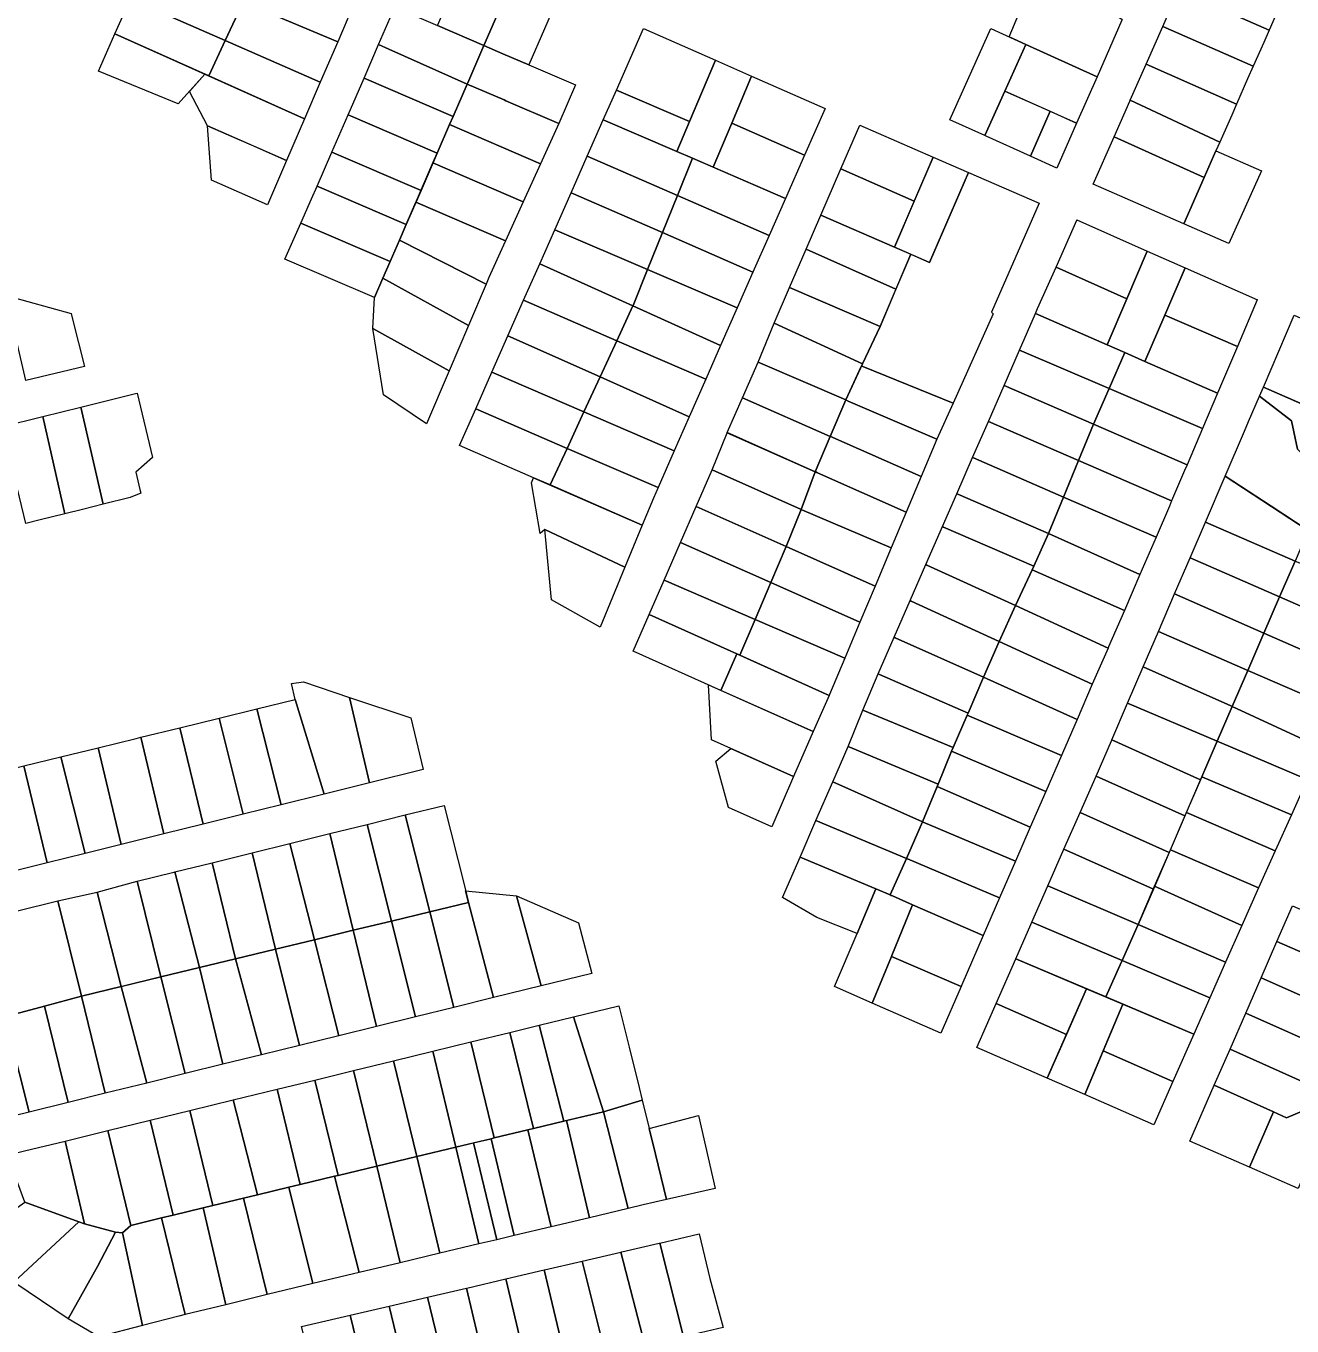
# Model space of a CAD drawing. Header units: millimetres. Extents: x 522658 to 553925, y 7796479 to 7820139.
# Drawn here: x 543531 to 543915.5, y 7803028.6 to 7803423.4 of the extents above; entities that cross this region are included whole.
import ezdxf

# ---------------------------------------------------------------- set-up
doc = ezdxf.new("R2010")
doc.units = ezdxf.units.MM
doc.layers.add('ZONA RESIDENCIAL 2 (ZR_2)', color=2, linetype='Continuous')

msp = doc.modelspace()

# ---------------------------------------------------------------- linework, layer by layer
at = {"layer": 'ZONA RESIDENCIAL 2 (ZR_2)'}
for points in [[(543679.69, 7803439.5), (543675.41, 7803429.65), (543670.1, 7803417.42), (543656, 7803423.48), (543665.65, 7803445.7), (543679.69, 7803439.5)], [(543591.52, 7803418.97), (543562.73, 7803431.62), (543567.66, 7803442.79), (543596.92, 7803430.57), (543591.52, 7803418.97)], [(543908.56, 7803422.1), (543881.06, 7803434.2), (543885.99, 7803445.39), (543913.49, 7803433.27), (543912.53, 7803431.1), (543908.56, 7803422.1)], [(543625.68, 7803418.55), (543596.92, 7803430.57), (543602.02, 7803441.5), (543630.31, 7803429.26), (543625.68, 7803418.55)], [(543693.26, 7803433.51), (543683.72, 7803411.56), (543675.8, 7803414.96), (543670.1, 7803417.42), (543675.41, 7803429.65), (543679.69, 7803439.5), (543693.26, 7803433.51)], [(543863.92, 7803425.31), (543863.85, 7803425.16), (543856.27, 7803407.96), (543834.69, 7803417.75), (543829.57, 7803420.07), (543836.79, 7803437.25), (543837.29, 7803438.43), (543860.14, 7803428), (543863.92, 7803425.31)], [(543903.72, 7803411.15), (543876.24, 7803423.25), (543881.06, 7803434.2), (543908.56, 7803422.1), (543906.91, 7803418.37), (543903.72, 7803411.15)], [(543591.52, 7803418.97), (543586.5, 7803408.21), (543558.01, 7803420.94), (543562.73, 7803431.62), (543591.52, 7803418.97)], [(543620.39, 7803406.29), (543591.52, 7803418.97), (543596.92, 7803430.57), (543625.68, 7803418.55), (543620.39, 7803406.29)], [(543656, 7803423.48), (543670.1, 7803417.42), (543665.17, 7803406.09), (543665, 7803405.7), (543641.24, 7803416.38), (543638.1, 7803417.73), (543643.02, 7803429.06), (543656, 7803423.48)], [(543740.42, 7803412.98), (543732.52, 7803394.34), (543710.31, 7803403.93), (543718.55, 7803422.6), (543740.42, 7803412.98)], [(543834.69, 7803417.75), (543828.31, 7803403.6), (543822.22, 7803390.1), (543811.59, 7803394.89), (543824.07, 7803422.57), (543834.69, 7803417.75)], [(543898.65, 7803399.65), (543871.18, 7803411.76), (543876.24, 7803423.25), (543903.72, 7803411.15), (543902.02, 7803407.29), (543898.65, 7803399.65)], [(543585.32, 7803408.74), (543577.25, 7803399.72), (543553, 7803409.6), (543558.01, 7803420.94), (543585.32, 7803408.74)], [(543620.39, 7803406.29), (543615.6, 7803395.21), (543586.5, 7803408.21), (543591.52, 7803418.97), (543620.39, 7803406.29)], [(543641.24, 7803416.38), (543665, 7803405.7), (543660.73, 7803395.88), (543633.67, 7803407.52), (543638.1, 7803417.73), (543641.24, 7803416.38)], [(543683.72, 7803411.56), (543697.87, 7803405.48), (543692.86, 7803393.73), (543676.78, 7803400.64), (543676.18, 7803400.9), (543665, 7803405.7), (543665.17, 7803406.09), (543670.1, 7803417.42), (543675.8, 7803414.96), (543683.72, 7803411.56)], [(543850.08, 7803393.89), (543828.31, 7803403.6), (543834.69, 7803417.75), (543856.27, 7803407.96), (543850.08, 7803393.89)], [(543751.38, 7803408.16), (543745.32, 7803393.84), (543739.67, 7803380.52), (543733.43, 7803383.22), (543728.68, 7803385.27), (543732.52, 7803394.34), (543740.42, 7803412.98), (543751.38, 7803408.16)], [(543898.65, 7803399.65), (543897.17, 7803396.29), (543893.57, 7803388.13), (543866.38, 7803400.87), (543871.18, 7803411.76), (543898.65, 7803399.65)], [(543586.1, 7803393.1), (543580.65, 7803403.52), (543585.32, 7803408.74), (543615.6, 7803395.21), (543610.12, 7803382.52), (543586.1, 7803393.1)], [(543660.73, 7803395.88), (543659.66, 7803393.42), (543655.91, 7803384.8), (543628.85, 7803396.44), (543633.67, 7803407.52), (543660.73, 7803395.88)], [(543773.68, 7803398.35), (543767.42, 7803384.12), (543758.24, 7803388.16), (543745.32, 7803393.84), (543751.38, 7803408.16), (543773.68, 7803398.35)], [(543692.86, 7803393.73), (543687.3, 7803381.54), (543659.66, 7803393.42), (543660.73, 7803395.88), (543665, 7803405.7), (543676.18, 7803400.9), (543676.78, 7803400.64), (543692.86, 7803393.73)], [(543732.52, 7803394.34), (543728.68, 7803385.27), (543706.34, 7803394.92), (543710.31, 7803403.93), (543732.52, 7803394.34)], [(543842.09, 7803397.46), (543836.09, 7803383.84), (543822.62, 7803389.92), (543822.22, 7803390.1), (543828.31, 7803403.6), (543842.09, 7803397.46)], [(543893.57, 7803388.13), (543892.4, 7803385.49), (543888.81, 7803377.35), (543861.48, 7803389.75), (543866.24, 7803400.55), (543866.38, 7803400.87), (543893.57, 7803388.13)], [(543655.91, 7803384.8), (543650.97, 7803373.44), (543623.91, 7803385.08), (543628.85, 7803396.44), (543655.91, 7803384.8)], [(543728.68, 7803385.27), (543733.43, 7803383.22), (543728.86, 7803371.91), (543701.47, 7803383.89), (543706.34, 7803394.92), (543728.68, 7803385.27)], [(543836.09, 7803383.84), (543842.09, 7803397.46), (543850.08, 7803393.89), (543844.07, 7803380.24), (543836.09, 7803383.84)], [(543610.12, 7803382.52), (543604.32, 7803369.08), (543587.37, 7803376.54), (543586.1, 7803393.1), (543595.61, 7803388.91), (543599.4, 7803387.24), (543610.12, 7803382.52)], [(543687.3, 7803381.54), (543682.03, 7803369.98), (543654.6, 7803381.78), (543655.91, 7803384.8), (543659.66, 7803393.42), (543687.3, 7803381.54)], [(543767.42, 7803384.12), (543761.65, 7803371.03), (543739.67, 7803380.52), (543745.32, 7803393.84), (543758.24, 7803388.16), (543767.42, 7803384.12)], [(543800.76, 7803370.13), (543778.49, 7803380.01), (543784.21, 7803393.22), (543806.56, 7803383.53), (543800.76, 7803370.13)], [(543888.81, 7803377.35), (543882.62, 7803363.31), (543855.12, 7803375.32), (543861.48, 7803389.75), (543888.81, 7803377.35)], [(543650.97, 7803373.44), (543646.46, 7803363.07), (543619.4, 7803374.71), (543623.91, 7803385.08), (543650.97, 7803373.44)], [(543724.3, 7803360.62), (543696.56, 7803372.75), (543701.47, 7803383.89), (543728.86, 7803371.91), (543724.3, 7803360.62)], [(543756.68, 7803359.75), (543728.86, 7803371.91), (543733.43, 7803383.22), (543761.65, 7803371.03), (543756.68, 7803359.75)], [(543817.25, 7803378.89), (543805.42, 7803351.58), (543794.73, 7803356.22), (543806.56, 7803383.53), (543817.25, 7803378.89)], [(543906.2, 7803379.34), (543896.3, 7803357.34), (543882.62, 7803363.31), (543888.81, 7803377.35), (543892.4, 7803385.49), (543906.2, 7803379.34)], [(543676.64, 7803358.15), (543649.42, 7803369.86), (543649.61, 7803370.29), (543654.6, 7803381.78), (543682.03, 7803369.98), (543676.64, 7803358.15)], [(543800.76, 7803370.13), (543794.73, 7803356.22), (543772.39, 7803365.92), (543778.49, 7803380.01), (543800.76, 7803370.13)], [(543838.66, 7803369.61), (543824.25, 7803336.48), (543824.74, 7803335.95), (543812.54, 7803308.83), (543785.18, 7803319.97), (543784.76, 7803320.14), (543785.06, 7803320.79), (543790.37, 7803332.16), (543799.7, 7803354.06), (543805.42, 7803351.58), (543817.25, 7803378.89), (543838.66, 7803369.61)], [(543646.47, 7803363.07), (543644.42, 7803358.36), (543641.57, 7803351.81), (543614.44, 7803363.48), (543617.72, 7803370.84), (543619.4, 7803374.71), (543646.47, 7803363.07)], [(543719.77, 7803349.38), (543691.57, 7803361.43), (543696.56, 7803372.75), (543724.3, 7803360.62), (543719.77, 7803349.38)], [(543751.77, 7803348.6), (543724.3, 7803360.62), (543728.86, 7803371.91), (543756.68, 7803359.75), (543751.77, 7803348.6)], [(543676.64, 7803358.15), (543676.05, 7803356.85), (543671.57, 7803347.03), (543670.71, 7803345), (543644.42, 7803358.36), (543646.47, 7803363.07), (543649.42, 7803369.86), (543676.64, 7803358.15)], [(543641.57, 7803351.81), (543639.4, 7803346.81), (543636.82, 7803340.89), (543609.59, 7803352.6), (543614.44, 7803363.48), (543641.57, 7803351.81)], [(543795.17, 7803343.41), (543767.9, 7803355.56), (543772.39, 7803365.92), (543794.73, 7803356.22), (543799.7, 7803354.06), (543795.17, 7803343.41)], [(543871.53, 7803355.04), (543865.34, 7803340.54), (543843.89, 7803350.16), (543850.1, 7803364.41), (543850.14, 7803364.5), (543871.53, 7803355.04)], [(543715.31, 7803338.36), (543687.02, 7803351.12), (543691.57, 7803361.43), (543719.77, 7803349.38), (543715.37, 7803338.48), (543715.31, 7803338.36)], [(543746.99, 7803337.75), (543719.77, 7803349.38), (543724.3, 7803360.62), (543751.77, 7803348.6), (543746.99, 7803337.75)], [(543670.71, 7803345), (543665.35, 7803332.39), (543639.4, 7803346.81), (543641.57, 7803351.81), (543644.42, 7803358.36), (543670.71, 7803345)], [(543795.17, 7803343.41), (543790.37, 7803332.16), (543762.88, 7803343.97), (543767.9, 7803355.56), (543795.17, 7803343.41)], [(543865.34, 7803340.54), (543871.53, 7803355.04), (543882.99, 7803349.98), (543876.82, 7803335.52), (543870.83, 7803321.49), (543864.67, 7803324.18), (543859.35, 7803326.51), (543865.34, 7803340.54)], [(543710.43, 7803327.8), (543682.14, 7803340.07), (543687.02, 7803351.12), (543715.31, 7803338.36), (543710.43, 7803327.8)], [(543665.35, 7803332.39), (543659.5, 7803318.63), (543636.39, 7803331.47), (543636.82, 7803340.89), (543639.4, 7803346.81), (543665.35, 7803332.39)], [(543741.97, 7803326.35), (543715.31, 7803338.36), (543715.37, 7803338.48), (543719.77, 7803349.38), (543746.99, 7803337.75), (543741.97, 7803326.35)], [(543865.34, 7803340.54), (543859.35, 7803326.51), (543837.57, 7803336.03), (543838.24, 7803337.56), (543843.89, 7803350.16), (543865.34, 7803340.54)], [(543876.82, 7803335.52), (543882.99, 7803349.98), (543904.99, 7803340.26), (543904.95, 7803340.17), (543898.94, 7803326.08), (543876.82, 7803335.52)], [(543790.37, 7803332.16), (543785.06, 7803320.79), (543758.21, 7803333.18), (543762.88, 7803343.97), (543790.37, 7803332.16)], [(543530.98, 7803315.72), (543524.95, 7803341.58), (543544.71, 7803336.03), (543545.15, 7803334.3), (543548.75, 7803320.02), (543530.98, 7803315.72)], [(543710.43, 7803327.8), (543705.34, 7803316.8), (543677.37, 7803329.27), (543682.14, 7803340.07), (543710.43, 7803327.8)], [(543737.45, 7803316.08), (543710.43, 7803327.8), (543715.31, 7803338.36), (543741.97, 7803326.35), (543737.45, 7803316.08)], [(543859.95, 7803313.28), (543832.7, 7803324.9), (543837.57, 7803336.03), (543859.35, 7803326.51), (543864.67, 7803324.18), (543859.95, 7803313.28)], [(543898.94, 7803326.08), (543892.87, 7803311.86), (543870.83, 7803321.49), (543876.82, 7803335.52), (543898.94, 7803326.08)], [(543929.98, 7803329.42), (543920.49, 7803307.7), (543906.79, 7803313.69), (543916.18, 7803335.55), (543929.98, 7803329.42)], [(543659.5, 7803318.63), (543652.65, 7803302.53), (543639.57, 7803311.36), (543636.39, 7803331.47), (543659.5, 7803318.63)], [(543785.06, 7803320.79), (543779.94, 7803309.81), (543753.33, 7803321.29), (543758.21, 7803333.18), (543785.06, 7803320.79)], [(543700.44, 7803306.2), (543672.51, 7803318.25), (543677.37, 7803329.27), (543705.34, 7803316.8), (543700.44, 7803306.2)], [(543732.45, 7803304.72), (543705.34, 7803316.8), (543710.43, 7803327.8), (543737.45, 7803316.08), (543732.45, 7803304.72)], [(543859.95, 7803313.28), (543855.25, 7803302.45), (543828.05, 7803314.25), (543832.7, 7803324.9), (543859.95, 7803313.28)], [(543888.31, 7803301.18), (543859.95, 7803313.28), (543864.67, 7803324.18), (543870.83, 7803321.49), (543892.87, 7803311.86), (543888.31, 7803301.18)], [(543779.94, 7803309.81), (543775.25, 7803298.75), (543748.58, 7803310.48), (543753.33, 7803321.29), (543779.94, 7803309.81)], [(543785.18, 7803319.97), (543812.54, 7803308.83), (543807.61, 7803297.88), (543780.71, 7803309.48), (543779.94, 7803309.81), (543784.76, 7803320.14), (543785.18, 7803319.97)], [(543695.32, 7803295.12), (543667.58, 7803307.09), (543672.51, 7803318.25), (543700.44, 7803306.2), (543695.32, 7803295.12)], [(543727.89, 7803294.36), (543700.44, 7803306.2), (543705.34, 7803316.8), (543732.45, 7803304.72), (543727.89, 7803294.36)], [(543562.65, 7803280.2), (543554.45, 7803278.16), (543547.62, 7803307.63), (543564.23, 7803311.75), (543564.78, 7803311.89), (543569.4, 7803292.29), (543564.36, 7803287.87), (543565.6, 7803282.6), (543565.87, 7803281.46), (543562.65, 7803280.2)], [(543855.25, 7803302.45), (543850.68, 7803291.42), (543823.27, 7803303.31), (543828.05, 7803314.25), (543855.25, 7803302.45)], [(543888.31, 7803301.18), (543883.61, 7803290.15), (543855.25, 7803302.45), (543859.95, 7803313.28), (543888.31, 7803301.18)], [(543926.98, 7803285.32), (543917.15, 7803294.91), (543915.3, 7803303.44), (543905.62, 7803310.97), (543906.79, 7803313.69), (543934.08, 7803301.75), (543927.35, 7803286.18), (543926.98, 7803285.32)], [(543554.45, 7803278.16), (543548.16, 7803276.6), (543542.83, 7803275.28), (543536.09, 7803304.77), (543547.62, 7803307.63), (543554.45, 7803278.16)], [(543775.25, 7803298.75), (543770.69, 7803288), (543743.93, 7803299.89), (543748.58, 7803310.48), (543775.25, 7803298.75)], [(543807.61, 7803297.88), (543802.87, 7803286.61), (543776, 7803298.42), (543775.43, 7803298.67), (543775.25, 7803298.75), (543779.94, 7803309.81), (543780.71, 7803309.48), (543807.61, 7803297.88)], [(543926.98, 7803285.32), (543920.42, 7803270.15), (543909.19, 7803277.53), (543895.2, 7803286.69), (543901.06, 7803300.34), (543902.31, 7803303.25), (543905.62, 7803310.97), (543915.3, 7803303.44), (543917.15, 7803294.91), (543919.32, 7803292.8), (543926.98, 7803285.32)], [(543542.83, 7803275.28), (543535.34, 7803273.42), (543530.96, 7803272.33), (543523.85, 7803301.73), (543536.09, 7803304.77), (543542.83, 7803275.28)], [(543695.32, 7803295.12), (543690.17, 7803283.99), (543685.15, 7803286.18), (543662.67, 7803295.96), (543667.58, 7803307.09), (543695.32, 7803295.12)], [(543722.97, 7803283.2), (543695.32, 7803295.12), (543700.44, 7803306.2), (543727.89, 7803294.36), (543722.97, 7803283.2)], [(543770.69, 7803287.99), (543766.45, 7803276.53), (543766.27, 7803276.61), (543739.36, 7803288.57), (543743.93, 7803299.88), (543770.69, 7803287.99)], [(543850.68, 7803291.42), (543846.1, 7803280.32), (543818.74, 7803292.2), (543818.47, 7803292.32), (543823.27, 7803303.31), (543850.68, 7803291.42)], [(543850.68, 7803291.42), (543855.25, 7803302.45), (543883.61, 7803290.15), (543882.87, 7803288.4), (543878.93, 7803279.16), (543850.68, 7803291.42)], [(543802.87, 7803286.61), (543798.29, 7803275.72), (543771.42, 7803287.67), (543771.04, 7803287.84), (543770.69, 7803288), (543775.25, 7803298.75), (543775.43, 7803298.67), (543776, 7803298.42), (543802.87, 7803286.61)], [(543722.97, 7803283.2), (543721.56, 7803280), (543718.17, 7803271.8), (543690.17, 7803283.99), (543695.32, 7803295.12), (543722.97, 7803283.2)], [(543846.1, 7803280.32), (543841.53, 7803269.26), (543813.95, 7803281.19), (543813.66, 7803281.32), (543818.47, 7803292.32), (543818.74, 7803292.2), (543846.1, 7803280.32)], [(543766.45, 7803276.53), (543761.89, 7803265.29), (543734.52, 7803277.45), (543739.36, 7803288.57), (543766.27, 7803276.61), (543766.45, 7803276.53)], [(543798.29, 7803275.72), (543793.72, 7803264.86), (543766.64, 7803276.45), (543766.45, 7803276.53), (543770.69, 7803287.99), (543771.03, 7803287.83), (543771.42, 7803287.66), (543798.29, 7803275.72)], [(543846.1, 7803280.32), (543850.68, 7803291.42), (543878.93, 7803279.16), (543878.24, 7803277.55), (543874.22, 7803268.12), (543846.1, 7803280.32)], [(543712.88, 7803259.01), (543688.62, 7803270.52), (543687.11, 7803269.26), (543684.49, 7803284.66), (543685.15, 7803286.18), (543718.17, 7803271.8), (543712.88, 7803259.01)], [(543920.42, 7803270.15), (543916.4, 7803260.84), (543889.2, 7803272.73), (543895.2, 7803286.69), (543920.42, 7803270.15)], [(543841.53, 7803269.26), (543837.04, 7803259.35), (543809.62, 7803271.21), (543809.31, 7803271.36), (543813.66, 7803281.32), (543813.95, 7803281.19), (543841.53, 7803269.26)], [(543869.32, 7803256.83), (543841.53, 7803269.26), (543846.1, 7803280.32), (543874.22, 7803268.12), (543869.32, 7803256.83)], [(543757.24, 7803254.37), (543729.78, 7803266.57), (543734.52, 7803277.45), (543761.89, 7803265.29), (543757.24, 7803254.37)], [(543793.72, 7803264.86), (543788.86, 7803253.31), (543761.89, 7803265.29), (543766.45, 7803276.53), (543766.64, 7803276.45), (543793.72, 7803264.86)], [(543911.72, 7803250), (543884.55, 7803261.88), (543889.2, 7803272.73), (543916.4, 7803260.84), (543911.72, 7803250)], [(543712.88, 7803259.01), (543705.35, 7803240.8), (543690.61, 7803249.1), (543688.62, 7803270.52), (543712.88, 7803259.01)], [(543836.53, 7803258.22), (543831.53, 7803247.43), (543804.61, 7803259.67), (543804.27, 7803259.81), (543809.31, 7803271.36), (543809.62, 7803271.21), (543837.04, 7803259.35), (543836.53, 7803258.22)], [(543837.04, 7803259.35), (543841.53, 7803269.26), (543869.32, 7803256.83), (543864.57, 7803245.9), (543836.53, 7803258.22), (543837.04, 7803259.35)], [(543757.24, 7803254.37), (543752.47, 7803243.16), (543724.8, 7803255.14), (543729.78, 7803266.57), (543757.24, 7803254.37)], [(543784.26, 7803242.37), (543757.24, 7803254.37), (543761.89, 7803265.29), (543788.86, 7803253.31), (543784.26, 7803242.37)], [(543911.72, 7803250), (543906.98, 7803239.03), (543879.83, 7803250.9), (543884.55, 7803261.88), (543911.72, 7803250)], [(543944.49, 7803250.1), (543939.19, 7803237.98), (543911.72, 7803250), (543916.4, 7803260.84), (543944.49, 7803250.1)], [(543831.53, 7803247.43), (543826.53, 7803236.48), (543799.85, 7803248.72), (543799.49, 7803248.88), (543804.27, 7803259.81), (543804.61, 7803259.67), (543831.53, 7803247.43)], [(543859.61, 7803234.48), (543831.53, 7803247.43), (543836.53, 7803258.22), (543864.57, 7803245.9), (543859.78, 7803234.87), (543859.61, 7803234.48)], [(543752.47, 7803243.16), (543747.84, 7803232.28), (543720.26, 7803244.71), (543724.8, 7803255.14), (543752.47, 7803243.16)], [(543784.26, 7803242.37), (543779.64, 7803231.4), (543752.47, 7803243.16), (543757.24, 7803254.37), (543784.26, 7803242.37)], [(543826.53, 7803236.48), (543821.81, 7803225.61), (543795, 7803237.56), (543794.62, 7803237.74), (543799.49, 7803248.88), (543799.85, 7803248.72), (543826.53, 7803236.48)], [(543906.98, 7803239.03), (543902.07, 7803227.68), (543874.92, 7803239.46), (543879.83, 7803250.9), (543906.98, 7803239.03)], [(543939.19, 7803237.98), (543934.49, 7803226.99), (543906.98, 7803239.03), (543911.72, 7803250), (543939.19, 7803237.98)], [(543746.88, 7803232.71), (543742.05, 7803221.64), (543715.39, 7803233.54), (543720.26, 7803244.71), (543746.88, 7803232.71)], [(543859.61, 7803234.48), (543854.84, 7803223.49), (543826.53, 7803236.48), (543831.53, 7803247.43), (543859.61, 7803234.48)], [(543747.84, 7803232.28), (543752.47, 7803243.16), (543779.64, 7803231.4), (543775, 7803220.39), (543774.88, 7803220.1), (543747.84, 7803232.28)], [(543821.81, 7803225.61), (543817.09, 7803214.74), (543790.18, 7803226.45), (543789.76, 7803226.62), (543794.62, 7803237.74), (543795, 7803237.56), (543821.81, 7803225.61)], [(543850.21, 7803212.83), (543821.81, 7803225.61), (543826.53, 7803236.48), (543854.84, 7803223.49), (543850.21, 7803212.83)], [(543902.07, 7803227.68), (543897.36, 7803216.76), (543896.95, 7803216.95), (543870.32, 7803228.74), (543874.92, 7803239.46), (543902.07, 7803227.68)], [(543902.07, 7803227.68), (543906.98, 7803239.03), (543934.49, 7803226.99), (543929.82, 7803216.07), (543929.66, 7803215.71), (543902.07, 7803227.68)], [(543774.88, 7803220.1), (543770.1, 7803209.13), (543742.05, 7803221.64), (543746.88, 7803232.71), (543774.88, 7803220.1)], [(543897.36, 7803216.76), (543892.78, 7803206.17), (543865.57, 7803217.7), (543870.32, 7803228.74), (543896.95, 7803216.95), (543897.36, 7803216.76)], [(543816.81, 7803214.1), (543812.56, 7803204.31), (543785.14, 7803215.65), (543789.76, 7803226.62), (543790.18, 7803226.45), (543817.09, 7803214.74), (543816.81, 7803214.1)], [(543845.47, 7803201.9), (543816.81, 7803214.1), (543817.09, 7803214.74), (543821.81, 7803225.61), (543850.21, 7803212.83), (543845.74, 7803202.52), (543845.47, 7803201.9)], [(543897.36, 7803216.76), (543902.07, 7803227.68), (543929.66, 7803215.71), (543924.48, 7803204.19), (543897.36, 7803216.76)], [(543629.26, 7803219.5), (543635.28, 7803193.53), (543621.58, 7803190.13), (543612.75, 7803218.83), (543611.6, 7803223.69), (543615.25, 7803224.21), (543629.26, 7803219.5)], [(543770.1, 7803209.13), (543764.13, 7803195.45), (543739.22, 7803206.56), (543738.31, 7803223.31), (543770.1, 7803209.13)], [(543608.49, 7803186.88), (543601.11, 7803215.99), (543612.75, 7803218.83), (543621.58, 7803190.13), (543608.49, 7803186.88)], [(543635.28, 7803193.53), (543629.26, 7803219.5), (543647.87, 7803213.25), (543651.66, 7803197.59), (543635.28, 7803193.53)], [(543887.73, 7803194.47), (543860.79, 7803206.57), (543865.57, 7803217.7), (543892.78, 7803206.17), (543887.73, 7803194.47)], [(543892.78, 7803206.17), (543897.36, 7803216.76), (543924.48, 7803204.19), (543924.1, 7803203.36), (543920.14, 7803194.57), (543892.78, 7803206.17)], [(543596.99, 7803184.03), (543584.79, 7803181.01), (543577.7, 7803210.28), (543589.63, 7803213.19), (543596.99, 7803184.03)], [(543608.49, 7803186.88), (543596.99, 7803184.03), (543589.63, 7803213.19), (543601.11, 7803215.99), (543608.49, 7803186.88)], [(543812.07, 7803203.17), (543807.99, 7803193.18), (543780.7, 7803204.63), (543785.14, 7803215.65), (543812.56, 7803204.31), (543812.07, 7803203.17)], [(543812.56, 7803204.31), (543816.81, 7803214.1), (543845.47, 7803201.9), (543840.69, 7803190.88), (543812.07, 7803203.17), (543812.56, 7803204.31)], [(543572.91, 7803178.07), (543565.9, 7803207.4), (543577.7, 7803210.28), (543584.79, 7803181.01), (543572.91, 7803178.07)], [(543559.9, 7803174.84), (543552.88, 7803204.22), (543564.45, 7803207.04), (543565.9, 7803207.4), (543572.91, 7803178.07), (543559.9, 7803174.84)], [(543887.73, 7803194.47), (543882.98, 7803183.49), (543855.98, 7803195.62), (543860.68, 7803206.31), (543860.79, 7803206.57), (543887.73, 7803194.47)], [(543915.32, 7803183.85), (543888.12, 7803195.38), (543892.78, 7803206.17), (543920.14, 7803194.57), (543915.32, 7803183.85)], [(543549.01, 7803172.14), (543537.45, 7803169.27), (543530.36, 7803198.73), (543541.54, 7803201.46), (543549.01, 7803172.14)], [(543559.9, 7803174.84), (543549.01, 7803172.14), (543541.54, 7803201.46), (543552.88, 7803204.22), (543559.9, 7803174.84)], [(543764.13, 7803195.45), (543757.47, 7803180.16), (543744.34, 7803186.02), (543740.5, 7803200.12), (543745.08, 7803203.95), (543764.13, 7803195.45)], [(543807.71, 7803192.48), (543803.31, 7803181.69), (543776.04, 7803193.9), (543780.7, 7803204.63), (543807.99, 7803193.18), (543807.71, 7803192.48)], [(543807.99, 7803193.18), (543812.07, 7803203.17), (543840.69, 7803190.88), (543835.99, 7803180.06), (543807.71, 7803192.48), (543807.99, 7803193.18)], [(543537.45, 7803169.27), (543526.11, 7803166.46), (543518.46, 7803195.82), (543530.36, 7803198.73), (543537.45, 7803169.27)], [(543803.31, 7803181.69), (543798.38, 7803170.58), (543770.92, 7803182.12), (543776.04, 7803193.9), (543803.31, 7803181.69)], [(543882.98, 7803183.49), (543878.18, 7803172.37), (543851.11, 7803184.53), (543855.98, 7803195.62), (543882.98, 7803183.49)], [(543915.32, 7803183.85), (543910.39, 7803172.91), (543883.45, 7803184.58), (543888.12, 7803195.38), (543915.32, 7803183.85)], [(543803.31, 7803181.69), (543807.71, 7803192.48), (543835.99, 7803180.06), (543831.52, 7803169.77), (543803.43, 7803181.63), (543803.31, 7803181.69)], [(543653.69, 7803154.43), (543646.14, 7803183.79), (543657.97, 7803186.72), (543664.13, 7803162.28), (543665.39, 7803157.26), (543653.69, 7803154.43)], [(543653.69, 7803154.43), (543641.98, 7803151.59), (543634.63, 7803180.94), (543646.14, 7803183.79), (543653.69, 7803154.43)], [(543793.47, 7803159.5), (543789.14, 7803161.32), (543766.09, 7803171), (543770.92, 7803182.12), (543798.38, 7803170.58), (543793.47, 7803159.5)], [(543798.38, 7803170.58), (543803.31, 7803181.69), (543803.43, 7803181.63), (543831.52, 7803169.77), (543826.68, 7803158.61), (543798.72, 7803170.44), (543798.6, 7803170.49), (543798.38, 7803170.58)], [(543878.18, 7803172.37), (543873.38, 7803161.25), (543846.24, 7803173.44), (543851.11, 7803184.53), (543878.18, 7803172.37)], [(543910.39, 7803172.91), (543905.33, 7803161.65), (543878.56, 7803173.25), (543883.45, 7803184.58), (543910.39, 7803172.91)], [(543630.38, 7803148.78), (543618.58, 7803145.92), (543611.13, 7803175.13), (543623.26, 7803178.13), (543630.38, 7803148.78)], [(543641.98, 7803151.59), (543630.38, 7803148.78), (543623.26, 7803178.13), (543634.63, 7803180.94), (543641.98, 7803151.59)], [(543618.58, 7803145.92), (543606.74, 7803143.05), (543599.72, 7803172.31), (543611.13, 7803175.13), (543618.58, 7803145.92)], [(543873.38, 7803161.25), (543868.73, 7803150.49), (543841.33, 7803162.27), (543846.24, 7803173.44), (543873.38, 7803161.25)], [(543905.33, 7803161.65), (543900.21, 7803150.27), (543873.77, 7803162.15), (543878.56, 7803173.25), (543905.33, 7803161.65)], [(543583.68, 7803137.46), (543576.17, 7803166.49), (543587.52, 7803169.29), (543594.59, 7803140.1), (543583.68, 7803137.46)], [(543606.74, 7803143.05), (543594.59, 7803140.1), (543587.52, 7803169.29), (543599.72, 7803172.31), (543606.74, 7803143.05)], [(543783.41, 7803147.82), (543771.22, 7803152.69), (543760.77, 7803158.73), (543766.09, 7803171), (543789.14, 7803161.32), (543783.41, 7803147.82)], [(543793.47, 7803159.5), (543798.38, 7803170.58), (543798.6, 7803170.49), (543798.72, 7803170.44), (543826.68, 7803158.61), (543821.74, 7803147.24), (543800.27, 7803156.55), (543794.14, 7803159.21), (543793.77, 7803159.37), (543793.47, 7803159.5)], [(543583.68, 7803137.46), (543572, 7803134.63), (543564.77, 7803163.67), (543575.87, 7803166.41), (543575.96, 7803166.43), (543576.17, 7803166.49), (543583.68, 7803137.46)], [(543559.88, 7803131.68), (543552.66, 7803160.38), (543564.77, 7803163.67), (543572, 7803134.63), (543560.08, 7803131.73), (543559.88, 7803131.68)], [(543793.83, 7803140.86), (543788, 7803126.69), (543780.93, 7803129.78), (543776.57, 7803131.68), (543783.41, 7803147.82), (543789.14, 7803161.32), (543793.47, 7803159.5), (543793.77, 7803159.37), (543794.14, 7803159.21), (543800.27, 7803156.55), (543793.93, 7803141.12), (543793.83, 7803140.86)], [(543863.87, 7803139.57), (543836.47, 7803151.2), (543841.33, 7803162.27), (543868.73, 7803150.49), (543863.87, 7803139.57)], [(543900.21, 7803150.27), (543895.28, 7803139.07), (543868.73, 7803150.49), (543873.77, 7803162.15), (543900.21, 7803150.27)], [(543547.83, 7803128.73), (543536.65, 7803125.76), (543524.92, 7803122.64), (543523.51, 7803128.48), (543494.55, 7803121.35), (543488.76, 7803144.88), (543540.7, 7803157.72), (543547.83, 7803128.73)], [(543559.88, 7803131.68), (543547.82, 7803128.77), (543540.7, 7803157.72), (543552.66, 7803160.38), (543559.88, 7803131.68)], [(543687.43, 7803131.89), (543672.95, 7803128.32), (543665.39, 7803157.26), (543664.52, 7803160.72), (543680, 7803159.26), (543687.43, 7803131.89)], [(543698.77, 7803151.08), (543702.87, 7803135.69), (543687.43, 7803131.89), (543680, 7803159.26), (543698.77, 7803151.08)], [(543660.93, 7803125.36), (543649.27, 7803122.49), (543641.98, 7803151.59), (543653.69, 7803154.43), (543660.93, 7803125.36)], [(543660.93, 7803125.36), (543653.69, 7803154.43), (543665.39, 7803157.26), (543672.95, 7803128.32), (543660.93, 7803125.36)], [(543814.99, 7803131.69), (543793.83, 7803140.86), (543793.93, 7803141.12), (543800.27, 7803156.55), (543821.74, 7803147.24), (543815.2, 7803132.17), (543814.99, 7803131.69)], [(543943.09, 7803144.24), (543938.12, 7803133.5), (543910.92, 7803145.36), (543915.65, 7803156.2), (543943.09, 7803144.24)], [(543649.27, 7803122.49), (543637.46, 7803119.58), (543630.38, 7803148.78), (543641.98, 7803151.59), (543649.27, 7803122.49)], [(543863.72, 7803139.23), (543858.96, 7803128.54), (543831.59, 7803140.09), (543836.17, 7803150.52), (543836.47, 7803151.2), (543863.87, 7803139.57), (543863.72, 7803139.23)], [(543890.52, 7803128.25), (543863.87, 7803139.57), (543868.73, 7803150.49), (543895.28, 7803139.07), (543890.52, 7803128.25)], [(543626, 7803116.76), (543614.12, 7803113.83), (543606.74, 7803143.05), (543618.58, 7803145.92), (543626, 7803116.76)], [(543637.46, 7803119.58), (543626, 7803116.76), (543618.58, 7803145.92), (543630.38, 7803148.78), (543637.46, 7803119.58)], [(543614.12, 7803113.83), (543602.54, 7803110.98), (543594.59, 7803140.1), (543606.74, 7803143.05), (543614.12, 7803113.83)], [(543938.12, 7803133.5), (543933.01, 7803122.44), (543906.11, 7803134.34), (543910.92, 7803145.36), (543938.12, 7803133.5)], [(543602.54, 7803110.98), (543590.76, 7803108.09), (543583.68, 7803137.46), (543594.59, 7803140.1), (543602.54, 7803110.98)], [(543788, 7803126.69), (543793.83, 7803140.86), (543814.99, 7803131.69), (543808.87, 7803117.58), (543788, 7803126.69)], [(543846.99, 7803117.12), (543825.64, 7803126.54), (543831.59, 7803140.09), (543853.1, 7803131.01), (543846.99, 7803117.12)], [(543890.52, 7803128.25), (543885.68, 7803117.26), (543858.96, 7803128.54), (543863.72, 7803139.23), (543863.87, 7803139.57), (543890.52, 7803128.25)], [(543579.31, 7803105.27), (543567.67, 7803102.4), (543559.88, 7803131.68), (543572, 7803134.63), (543579.31, 7803105.27)], [(543590.76, 7803108.09), (543579.31, 7803105.27), (543572, 7803134.63), (543583.68, 7803137.46), (543590.76, 7803108.09)], [(543933.01, 7803122.44), (543928.3, 7803111.63), (543901.43, 7803123.63), (543906.11, 7803134.34), (543933.01, 7803122.44)], [(543567.67, 7803102.4), (543555.07, 7803099.3), (543547.82, 7803128.77), (543559.88, 7803131.68), (543567.67, 7803102.4)], [(543864.06, 7803126.38), (543852.53, 7803098.9), (543841.16, 7803103.86), (543853.1, 7803131.01), (543864.06, 7803126.38)], [(543543.84, 7803096.53), (543531.93, 7803093.6), (543526.06, 7803116.81), (543524.92, 7803122.64), (543536.65, 7803125.76), (543543.84, 7803096.53)], [(543543.84, 7803096.53), (543536.65, 7803125.76), (543547.83, 7803128.73), (543555.07, 7803099.3), (543543.84, 7803096.53)], [(543718.12, 7803097.19), (543706.43, 7803093.68), (543697.24, 7803122.49), (543711.09, 7803125.88), (543714.18, 7803113.29), (543717.19, 7803100.99), (543718.12, 7803097.19)], [(543846.99, 7803117.12), (543841.16, 7803103.86), (543819.77, 7803113.19), (543825.64, 7803126.54), (543846.99, 7803117.12)], [(543879.34, 7803102.84), (543858.11, 7803112.21), (543864.06, 7803126.38), (543885.68, 7803117.26), (543879.34, 7803102.84)], [(543694.33, 7803090.78), (543686.89, 7803119.97), (543697.24, 7803122.49), (543706.43, 7803093.68), (543694.33, 7803090.78)], [(543928.3, 7803111.63), (543923.52, 7803100.64), (543896.66, 7803112.7), (543901.43, 7803123.63), (543928.3, 7803111.63)], [(543694.33, 7803090.78), (543685.09, 7803088.57), (543677.91, 7803117.76), (543686.89, 7803119.97), (543694.33, 7803090.78)], [(543517.36, 7803090.01), (543511.63, 7803113.29), (543526.06, 7803116.81), (543531.93, 7803093.6), (543517.36, 7803090.01)], [(543661.51, 7803082.9), (543654.52, 7803112.05), (543666.09, 7803114.88), (543673.19, 7803085.71), (543672.31, 7803085.5), (543661.51, 7803082.9)], [(543673.19, 7803085.71), (543666.09, 7803114.88), (543677.91, 7803117.76), (543685.09, 7803088.57), (543683.39, 7803088.16), (543673.19, 7803085.71)], [(543649.67, 7803080.06), (543642.61, 7803109.14), (543654.52, 7803112.05), (543661.51, 7803082.9), (543649.67, 7803080.06)], [(543879.34, 7803102.84), (543873.57, 7803089.73), (543852.53, 7803098.9), (543858.11, 7803112.21), (543879.34, 7803102.84)], [(543928.92, 7803098.22), (543913.81, 7803091.86), (543909.9, 7803093.63), (543891.86, 7803101.71), (543896.66, 7803112.7), (543923.52, 7803100.64), (543928.92, 7803098.22)], [(543625.82, 7803074.33), (543618.76, 7803103.31), (543630.45, 7803106.17), (543637.54, 7803077.15), (543625.82, 7803074.33)], [(543637.54, 7803077.15), (543630.45, 7803106.17), (543642.61, 7803109.14), (543649.67, 7803080.06), (543637.54, 7803077.15)], [(543614.23, 7803071.55), (543607.24, 7803100.5), (543618.76, 7803103.31), (543625.82, 7803074.33), (543624.74, 7803074.07), (543614.23, 7803071.55)], [(543601.35, 7803068.46), (543593.96, 7803097.26), (543607.24, 7803100.5), (543614.23, 7803071.55), (543610.84, 7803070.73), (543601.35, 7803068.46)], [(543909.9, 7803093.63), (543902.55, 7803076.8), (543884.44, 7803084.72), (543891.86, 7803101.71), (543909.9, 7803093.63)], [(543928.92, 7803098.22), (543923.06, 7803084.16), (543917.31, 7803070.35), (543902.55, 7803076.8), (543909.9, 7803093.63), (543913.81, 7803091.86), (543928.92, 7803098.22)], [(543587.8, 7803065.23), (543580.8, 7803094.04), (543593.96, 7803097.26), (543601.35, 7803068.46), (543597.07, 7803067.43), (543587.8, 7803065.23)], [(543725.5, 7803067.01), (543718.41, 7803065.39), (543713.91, 7803064.31), (543706.43, 7803093.68), (543718.12, 7803097.19), (543720.23, 7803088.57), (543722.14, 7803080.76), (543725.5, 7803067.01)], [(543562.86, 7803059.09), (543555.91, 7803087.96), (543568.68, 7803091.08), (543575.73, 7803062.3), (543572.2, 7803061.45), (543562.86, 7803059.09)], [(543575.73, 7803062.3), (543568.68, 7803091.08), (543580.8, 7803094.04), (543587.8, 7803065.23), (543584.79, 7803064.48), (543575.73, 7803062.3)], [(543702.18, 7803061.49), (543690.45, 7803058.71), (543683.39, 7803088.16), (543685.09, 7803088.57), (543694.33, 7803090.78), (543695.11, 7803090.97), (543702.18, 7803061.49)], [(543713.91, 7803064.31), (543702.18, 7803061.49), (543695.11, 7803090.97), (543706.43, 7803093.68), (543713.91, 7803064.31)], [(543740.34, 7803070.41), (543725.5, 7803067.01), (543722.14, 7803080.76), (543720.23, 7803088.57), (543735.2, 7803092.54), (543740.34, 7803070.41)], [(543562.86, 7803059.09), (543560.33, 7803056.96), (543558.21, 7803057.09), (543548.79, 7803059.68), (543542.88, 7803084.77), (543555.91, 7803087.96), (543562.86, 7803059.09)], [(543690.45, 7803058.71), (543679.26, 7803056.06), (543672.31, 7803085.5), (543673.19, 7803085.71), (543683.39, 7803088.16), (543690.45, 7803058.71)], [(543530.65, 7803066.27), (543525.4, 7803080.49), (543530.57, 7803081.76), (543542.88, 7803084.77), (543548.79, 7803059.68), (543547.08, 7803060.3), (543530.65, 7803066.27)], [(543668.56, 7803053.52), (543656.72, 7803050.71), (543649.67, 7803080.06), (543661.51, 7803082.9), (543668.56, 7803053.52)], [(543673.97, 7803054.8), (543668.56, 7803053.52), (543661.51, 7803082.9), (543666.92, 7803084.2), (543673.97, 7803054.8)], [(543673.97, 7803054.8), (543666.92, 7803084.2), (543672.31, 7803085.5), (543679.26, 7803056.06), (543673.97, 7803054.8)], [(543656.72, 7803050.71), (543644.64, 7803047.85), (543637.54, 7803077.15), (543649.67, 7803080.06), (543656.72, 7803050.71)], [(543644.64, 7803047.85), (543632.19, 7803044.89), (543624.74, 7803074.07), (543625.82, 7803074.33), (543637.54, 7803077.15), (543644.64, 7803047.85)], [(543618.12, 7803041.49), (543604.3, 7803038.14), (543597.07, 7803067.43), (543601.35, 7803068.46), (543610.84, 7803070.73), (543618.12, 7803041.49)], [(543632.19, 7803044.89), (543630.46, 7803044.48), (543618.12, 7803041.49), (543610.84, 7803070.73), (543614.23, 7803071.55), (543624.74, 7803074.07), (543632.19, 7803044.89)], [(543604.3, 7803038.14), (543591.74, 7803035.09), (543584.79, 7803064.48), (543587.8, 7803065.23), (543597.07, 7803067.43), (543604.3, 7803038.14)], [(543514.4, 7803054.8), (543530.65, 7803066.27), (543547.08, 7803060.3), (543527.31, 7803041.97), (543523.4, 7803044.98), (543519.76, 7803048.3), (543516.41, 7803051.92), (543514.93, 7803053.72), (543514.4, 7803054.8)], [(543591.74, 7803035.09), (543579.32, 7803032.08), (543572.2, 7803061.45), (543575.73, 7803062.3), (543584.79, 7803064.48), (543591.74, 7803035.09)], [(543558.21, 7803057.09), (543552.72, 7803046.71), (543543.83, 7803030.78), (543527.63, 7803041.74), (543527.31, 7803041.97), (543547.08, 7803060.3), (543548.79, 7803059.68), (543558.21, 7803057.09)], [(543579.32, 7803032.08), (543577.44, 7803031.62), (543566.44, 7803028.79), (543560.33, 7803056.96), (543562.86, 7803059.09), (543572.2, 7803061.45), (543579.32, 7803032.08)], [(543566.44, 7803028.79), (543553.09, 7803025.34), (543543.83, 7803030.78), (543552.72, 7803046.71), (543558.21, 7803057.09), (543560.33, 7803056.96), (543566.44, 7803028.79)], [(543730.72, 7803025.29), (543723.47, 7803053.8), (543735.42, 7803056.58), (543738.72, 7803043.06), (543742.76, 7803028.21), (543730.72, 7803025.29)], [(543719.01, 7803022.45), (543707.09, 7803019.56), (543699.95, 7803048.32), (543711.7, 7803051.05), (543719.01, 7803022.45)], [(543730.72, 7803025.29), (543719.01, 7803022.45), (543711.7, 7803051.05), (543712, 7803051.12), (543723.31, 7803053.76), (543723.47, 7803053.8), (543730.72, 7803025.29)], [(543707.09, 7803019.56), (543695.87, 7803016.84), (543695.21, 7803016.68), (543688.4, 7803045.63), (543688.5, 7803045.65), (543699.92, 7803048.31), (543707.09, 7803019.56)], [(543683.64, 7803013.88), (543671.86, 7803011.03), (543671.67, 7803010.98), (543664.8, 7803040.12), (543664.91, 7803040.15), (543676.75, 7803042.91), (543683.64, 7803013.88)], [(543695.21, 7803016.68), (543683.64, 7803013.88), (543676.75, 7803042.91), (543688.4, 7803045.63), (543695.21, 7803016.68)], [(543671.67, 7803010.98), (543660.14, 7803007.74), (543652.92, 7803037.35), (543664.8, 7803040.12), (543671.67, 7803010.98)], [(543660.14, 7803007.74), (543648.53, 7803004.87), (543641.27, 7803034.63), (543652.92, 7803037.35), (543660.14, 7803007.74)], [(543620.71, 7803004.51), (543614.72, 7803028.45), (543629.5, 7803031.89), (543635.36, 7803007.84), (543620.71, 7803004.51)], [(543648.53, 7803004.87), (543636.79, 7803001.96), (543629.5, 7803031.89), (543641.27, 7803034.63), (543648.53, 7803004.87)]]:
    msp.add_lwpolyline(points, close=True, dxfattribs=at)

doc.saveas('drawing.dxf')
